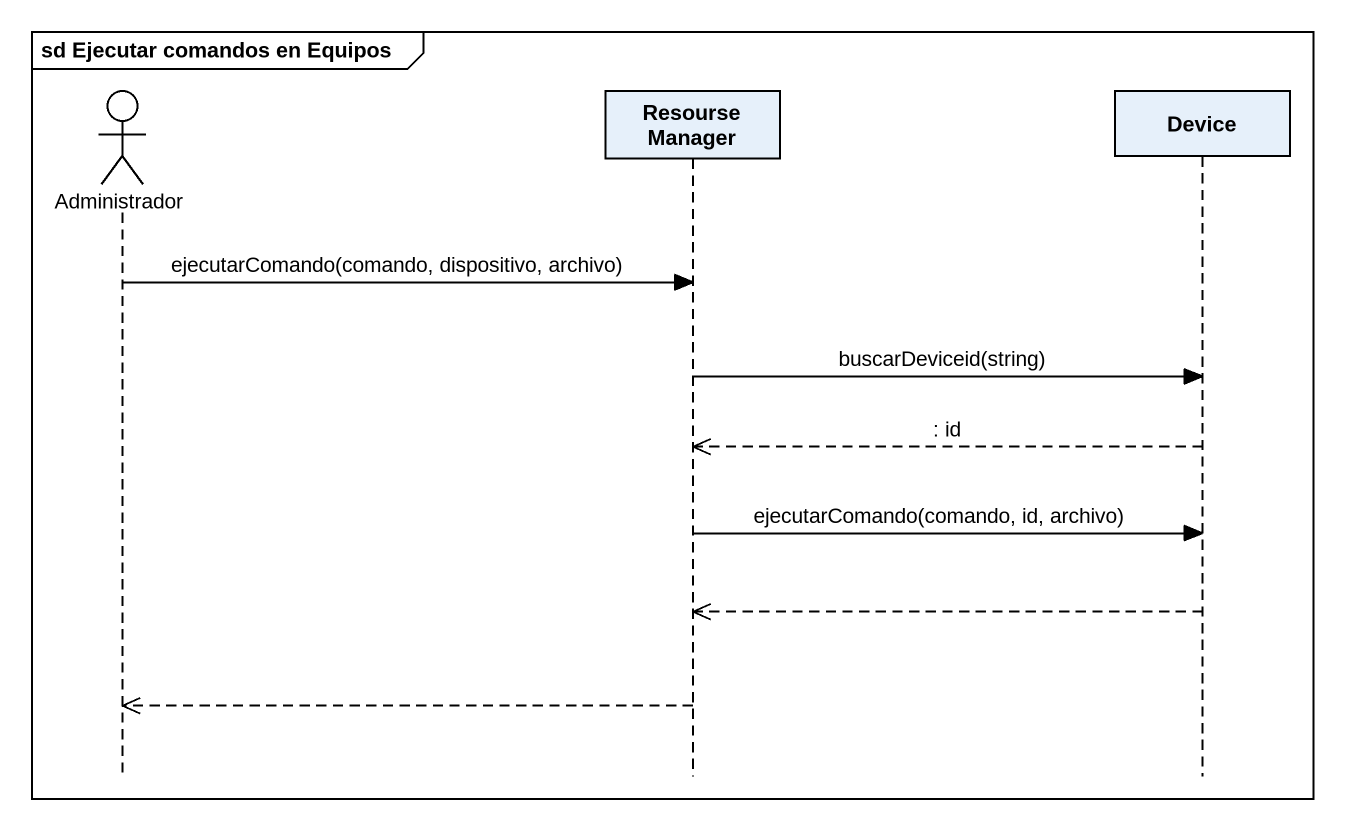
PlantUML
@startuml
mainframe sd Ejecutar comandos en Equipos
hide footbox
actor Administrador
participant "Resourse Manager" as Resourse_Manager
participant Device

Administrador -> Resourse_Manager : ejecutarComando(comando, dispositivo, archivo)
Resourse_Manager -> Device : buscarDeviceid(string)
Device -->> Resourse_Manager : : id
Resourse_Manager -> Device : ejecutarComando(comando, id, archivo)
Device -->> Resourse_Manager
Resourse_Manager -->> Administrador
@enduml
